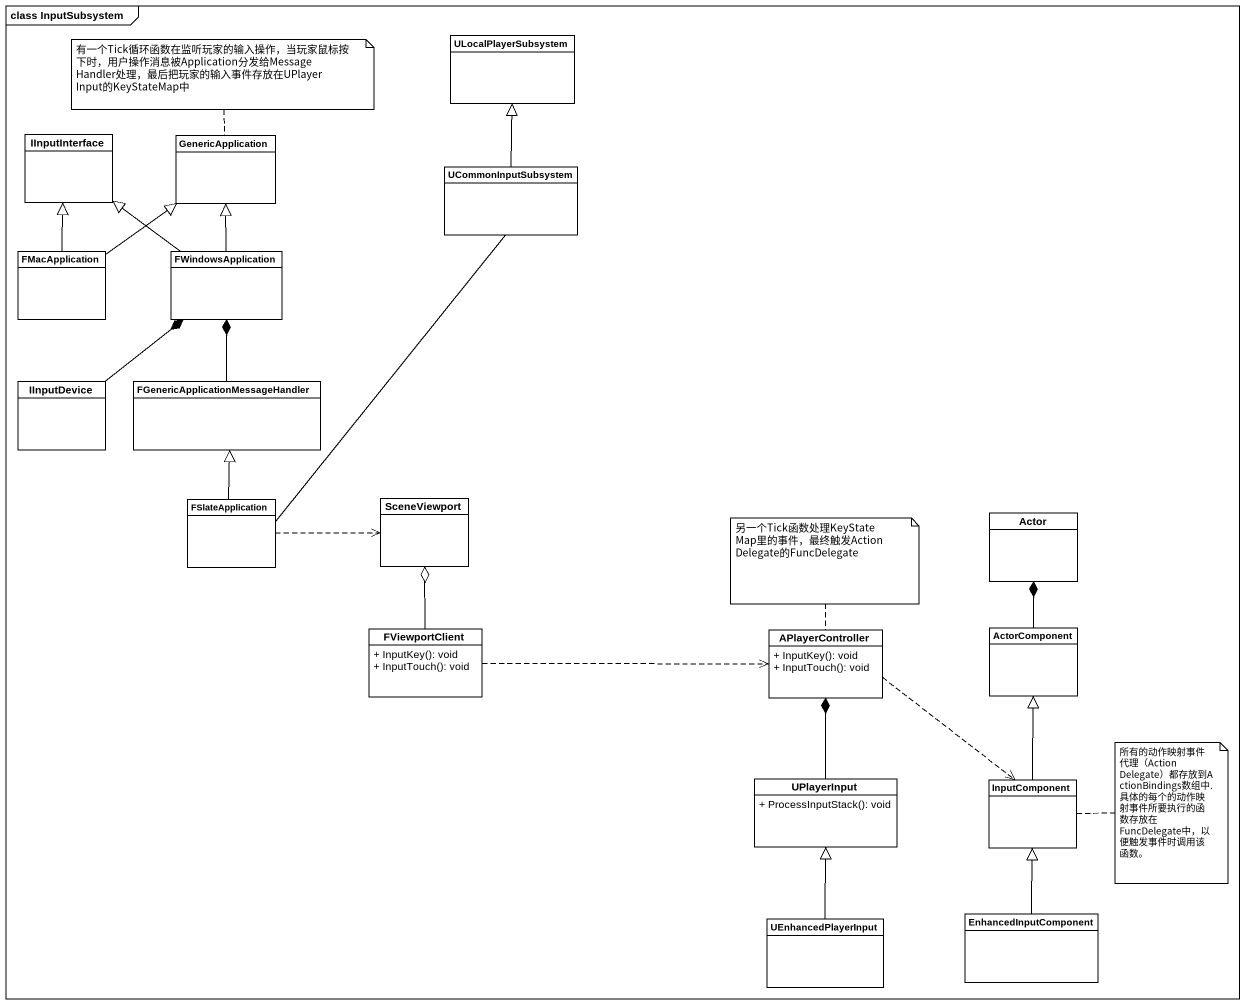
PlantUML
@startuml
mainframe class InputSubsystem
hide circle
hide empty members
skinparam classAttributeIconSize 0
class ULocalPlayerSubsystem
class IInputInterface
class GenericApplication
class UCommonInputSubsystem
class FMacApplication
class FWindowsApplication
class IInputDevice
class "FGenericApplicationMessageHandler" as FGenericApplicationMessageHa
class FSlateApplication
class SceneViewport
class "Actor" as Actor_
class FViewportClient {
  + InputKey(): void
  + InputTouch(): void
}
class APlayerController {
  + InputKey(): void
  + InputTouch(): void
}
class ActorComponent
class UPlayerInput {
  + ProcessInputStack(): void
}
class InputComponent
class UEnhancedPlayerInput
class EnhancedInputComponent
UCommonInputSubsystem -up-|> ULocalPlayerSubsystem
UCommonInputSubsystem -- FSlateApplication
FMacApplication -up-|> IInputInterface
FMacApplication -up-|> GenericApplication
FWindowsApplication -up-|> IInputInterface
FWindowsApplication -up-|> GenericApplication
IInputDevice -up-* FWindowsApplication
FGenericApplicationMessageHa -up-* FWindowsApplication
FSlateApplication -up-|> FGenericApplicationMessageHa
FSlateApplication .right.> SceneViewport
FViewportClient -up-o SceneViewport
FViewportClient .right.> APlayerController
APlayerController ..> InputComponent
ActorComponent -up-* Actor_
UPlayerInput -up-* APlayerController
InputComponent -up-|> ActorComponent
UEnhancedPlayerInput -up-|> UPlayerInput
EnhancedInputComponent -up-|> InputComponent
note top of GenericApplication : 有一个Tick循环函数在监听玩家的输入操作，当玩家鼠标按下时，用户操作消息被Application分发给MessageHandler处理，最后把玩家的输入事件存放在UPlayerInput的KeyStateMap中
note top of APlayerController : 另一个Tick函数处理KeyStateMap里的事件，最终触发ActionDelegate的FuncDelegate
note right of InputComponent
  所有的动作映射事件代理（ActionDelegate）都存放到ActionBindings数组中.
  具体的每个的动作映射事件所要执行的函数存放在 FuncDelegate中，以便触发事件时调用该函数。
end note
@enduml
